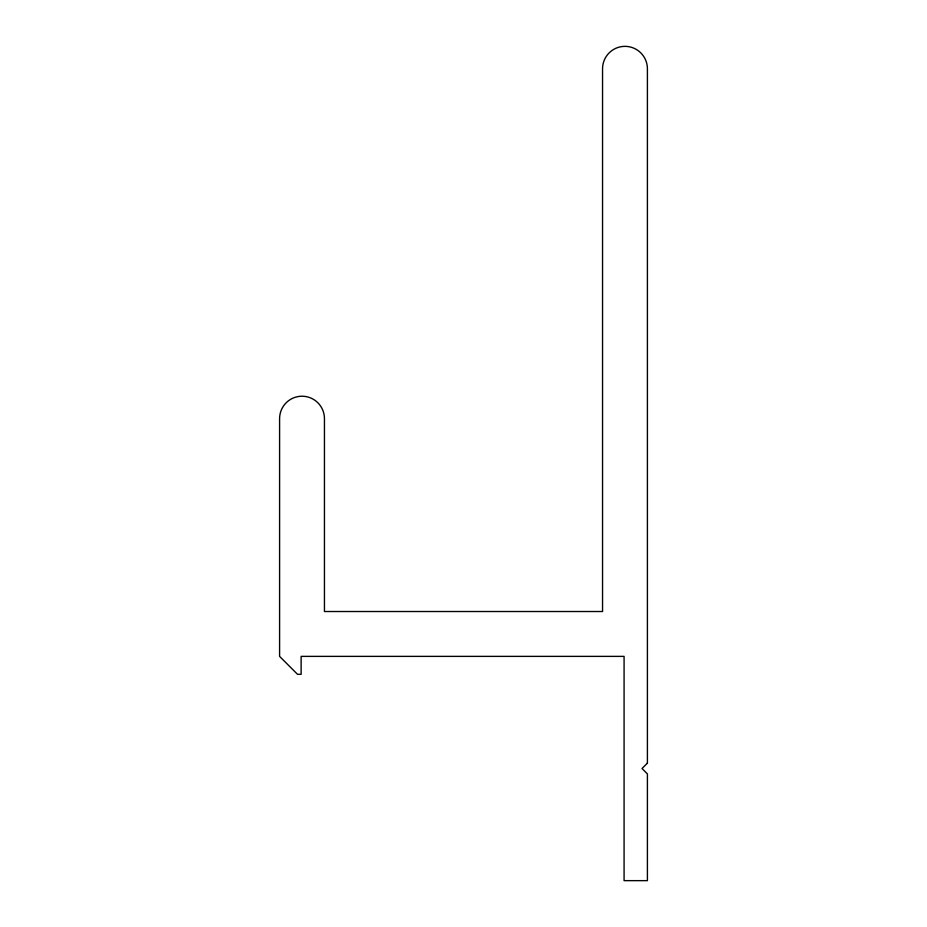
<?xml version="1.0" encoding="UTF-8"?>
<svg xmlns="http://www.w3.org/2000/svg" width="927" height="927" viewBox="0 0 927 927"><rect width="100%" height="100%" fill="white"/><g stroke="black" fill="none" stroke-linecap="round" stroke-linejoin="round"><path stroke-width="1.39" d="M647.405 763.13L642.017 768.518L647.405 773.894L647.405 880.65L624.08 880.65L624.08 656.374L301.124 656.374L301.124 674.323L297.532 674.323L279.595 656.374L279.595 418.645A22.422 22.422 0 0 1 302.028 396.223A22.422 22.422 0 0 1 324.45 418.645L324.45 611.519L602.55 611.519L602.55 68.772A22.422 22.422 0 0 1 624.972 46.35A22.422 22.422 0 0 1 647.405 68.772L647.405 763.13"/></g></svg>
